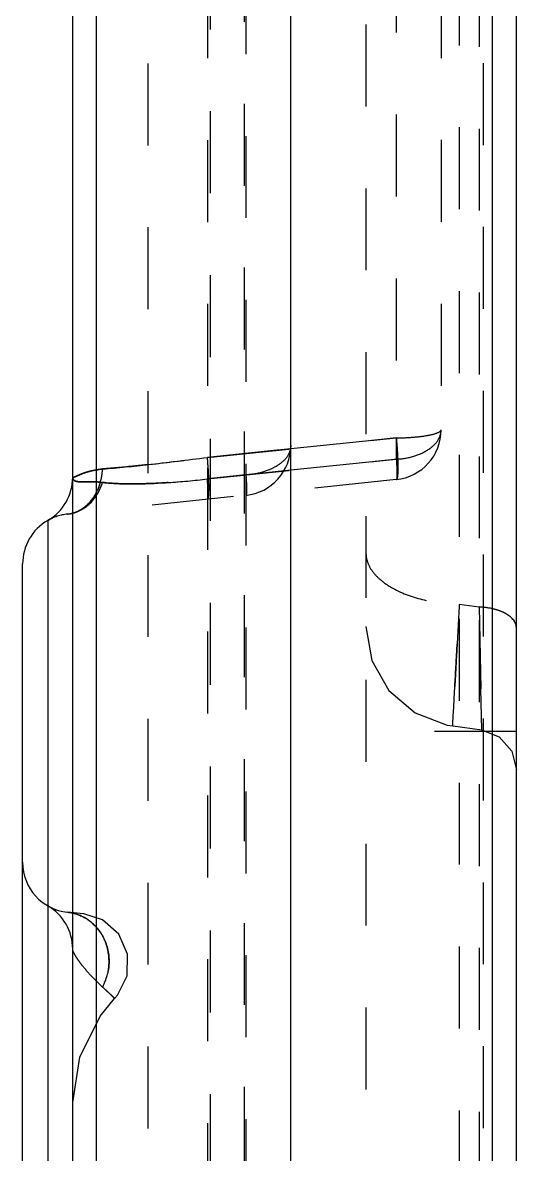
# Model space of a CAD drawing. Header units: millimetres. Extents: x 1727 to 4210, y -6182 to 759.
# Drawn here: x 3011.46 to 3021.31, y -471.51 to -448.94 of the extents above; entities that cross this region are included whole.
import ezdxf

# ---------------------------------------------------------------- set-up
doc = ezdxf.new("R2010")
doc.units = ezdxf.units.MM
doc.header["$LTSCALE"] = 16.335
doc.linetypes.add('HIDDEN', pattern=[0.2, 0.1, -0.1])
doc.layers.get('0').update_dxf_attribs({"linetype": 'CONTINUOUS'})
doc.layers.add('DEFAULT_2', color=8, linetype='HIDDEN')

msp = doc.modelspace()

# ---------------------------------------------------------------- linework, layer by layer
at = {"color": 7, "linetype": 'Continuous'}
for p, q in [((3016.811, -591.714), (3016.811, -415.714)), ((3012.931, -593.711), (3012.935, -415.917)), ((3020.838, -591.503), (3020.838, -415.925)), ((3012.461, -593.626), (3012.461, -416.416)), ((3021.311, -591.003), (3021.311, -416.424)), ((3011.961, -458.873), (3011.961, -560.443)), ((3011.461, -560.688), (3011.461, -459.739))]:
    msp.add_line(p, q, dxfattribs=at)
for centre, start, end in [((3011.461, -458.007), 300, 0), ((3012.461, -459.739), 120, 180)]:
    msp.add_arc(centre, 1, start, end, dxfattribs=at)
at = {"layer": 'DEFAULT_2', "color": 8, "linetype": 'HIDDEN'}
for p, q in [((3015.881, -417.893), (3015.881, -589.534)), ((3018.311, -419.579), (3018.311, -587.849)), ((3013.961, -423.623), (3013.961, -577.455)), ((3020.172, -428.163), (3020.172, -589.844)), ((3020.567, -428.191), (3020.567, -581.852)), ((3015.148, -428.418), (3015.148, -581.625)), ((3015.916, -428.337), (3015.916, -474.381)), ((3020.65, -430.15), (3020.65, -579.893)), ((3015.201, -431.11), (3015.201, -578.932)), ((3019.811, -438.216), (3019.811, -457.061)), ((3018.916, -444.244), (3018.916, -457.651)), ((3015.148, -457.614), (3018.916, -457.227)), ((3018.311, -457.289), (3016.811, -457.443)), ((3018.916, -457.227), (3018.311, -457.289)), ((3016.404, -457.485), (3015.148, -457.614)), ((3016.811, -457.443), (3016.404, -457.485)), ((3015.148, -458.043), (3018.916, -457.651)), ((3016.811, -457.87), (3015.148, -458.043)), ((3018.311, -457.714), (3016.811, -457.87)), ((3018.874, -457.656), (3018.311, -457.714)), ((3018.916, -457.651), (3018.874, -457.656)), ((3018.916, -458.055), (3012.357, -458.745)), ((3015.916, -457.963), (3015.148, -458.043)), ((3015.148, -458.043), (3015.874, -457.967)), ((3015.874, -457.967), (3015.916, -457.963)), ((3020.567, -460.597), (3020.172, -460.548)), ((3020.62, -463.048), (3020.567, -460.596)), ((3020.567, -460.596), (3020.62, -463.048)), ((3020.041, -462.969), (3020.62, -463.048)), ((3021.311, -463.079), (3018.311, -463.079)), ((3012.677, -466.716), (3012.357, -466.683))]:
    msp.add_line(p, q, dxfattribs=at)
for points in [[(3018.311, -460.987), (3018.43, -461.665), (3018.77, -462.262), (3019.291, -462.708), (3019.933, -462.951), (3020.041, -462.969)], [(3020.617, -463.048), (3020.971, -463.186), (3021.221, -463.472), (3021.311, -463.841)], [(3013.296, -468.402), (3013.355, -468.335), (3013.544, -467.949), (3013.553, -467.516), (3013.379, -467.12), (3013.056, -466.835), (3012.683, -466.716)], [(3012.461, -470.479), (3012.601, -469.574), (3013.008, -468.753), (3013.296, -468.403)]]:
    msp.add_lwpolyline(points, dxfattribs=at)
for centre, radius, start, end in [((3018.811, -457.061), 1, 276, 0), ((3015.811, -457.376), 1, 276, 0), ((3007.459, -399.177), 58.94, 276.32028, 277.49595), ((3013.268, -442.133), 16.021, 273.9307, 276.7385), ((3012.461, -459.739), 1, 96, 120), ((3012.461, -465.688), 1, 180, 264), ((3011.461, -467.42), 1, 0, 60.0002), ((3012.265, -467.55), 0.872, 62.2732, 83.9751)]:
    msp.add_arc(centre, radius, start, end, dxfattribs=at)
for points, knots in [([(3018.916, -457.227), (3019.032, -457.225), (3019.246, -457.215), (3019.524, -457.183), (3019.704, -457.141), (3019.79, -457.1), (3019.811, -457.072), (3019.811, -457.061)], [0, 0, 0, 0, 0.375743, 0.6888, 0.900759, 0.962738, 1, 1, 1, 1]), ([(3018.916, -457.651), (3019.034, -457.644), (3019.257, -457.607), (3019.547, -457.481), (3019.754, -457.299), (3019.811, -457.135), (3019.811, -457.061)], [0, 0, 0, 0, 0.305728, 0.579504, 0.807962, 1, 1, 1, 1]), ([(3016.811, -457.376), (3016.811, -457.45), (3016.754, -457.613), (3016.547, -457.794), (3016.257, -457.919), (3016.034, -457.956), (3015.916, -457.963)], [0, 0, 0, 0, 0.191345, 0.419629, 0.693699, 1, 1, 1, 1]), ([(3018.916, -458.055), (3018.923, -458.055), (3018.935, -458.028), (3018.941, -457.985), (3018.947, -457.909), (3018.948, -457.81), (3018.946, -457.688), (3018.937, -457.491), (3018.925, -457.335), (3018.916, -457.227)], [0, 0, 0, 0, 0.025751, 0.082354, 0.171802, 0.2919, 0.439436, 0.610207, 1, 1, 1, 1]), ([(3018.916, -457.227), (3018.925, -457.335), (3018.937, -457.491), (3018.946, -457.688), (3018.948, -457.81), (3018.947, -457.909), (3018.941, -457.985), (3018.935, -458.028), (3018.923, -458.055), (3018.916, -458.055)], [0, 0, 0, 0, 0.389688, 0.560395, 0.707924, 0.828081, 0.917598, 0.974235, 1, 1, 1, 1]), ([(3013.055, -457.844), (3013.363, -457.821), (3014.061, -457.75), (3014.758, -457.665), (3015.148, -457.614)], [0, 0, 0, 0, 0.439829, 1, 1, 1, 1]), ([(3015.148, -458.451), (3015.155, -458.451), (3015.166, -458.424), (3015.173, -458.381), (3015.179, -458.304), (3015.181, -458.202), (3015.178, -458.075), (3015.169, -457.876), (3015.157, -457.72), (3015.148, -457.614)], [0, 0, 0, 0, 0.024916, 0.08081, 0.169946, 0.292161, 0.445386, 0.621174, 1, 1, 1, 1]), ([(3015.148, -458.451), (3015.155, -458.451), (3015.166, -458.424), (3015.173, -458.381), (3015.179, -458.304), (3015.181, -458.202), (3015.178, -458.075), (3015.169, -457.876), (3015.157, -457.72), (3015.148, -457.614)], [0, 0, 0, 0, 0.024917, 0.080813, 0.169951, 0.292166, 0.445391, 0.621178, 1, 1, 1, 1]), ([(3012.357, -458.745), (3012.544, -458.725), (3012.83, -458.543), (3013.008, -458.173), (3013.05, -457.954), (3013.055, -457.844)], [0, 0, 0, 0, 0.461503, 0.72987, 1, 1, 1, 1]), ([(3013.055, -457.844), (3013.009, -457.851), (3012.924, -457.865), (3012.804, -457.889), (3012.702, -457.918), (3012.617, -457.951), (3012.554, -457.981), (3012.503, -458.001), (3012.481, -458.01), (3012.461, -458.011), (3012.461, -458.007)], [0, 0, 0, 0, 0.221896, 0.418946, 0.59103, 0.737612, 0.8547, 0.93711, 0.984223, 1, 1, 1, 1]), ([(3012.461, -458.007), (3012.461, -458.011), (3012.481, -458.01), (3012.504, -458.001), (3012.554, -457.981), (3012.617, -457.951), (3012.702, -457.918), (3012.848, -457.876), (3012.969, -457.857), (3013.055, -457.844)], [0, 0, 0, 0, 0.015866, 0.063002, 0.145508, 0.262608, 0.409143, 0.581188, 1, 1, 1, 1]), ([(3013.947, -457.759), (3013.863, -457.768), (3013.566, -457.8), (3013.268, -457.828), (3013.055, -457.844)], [0, 0, 0, 0, 0.282878, 1, 1, 1, 1]), ([(3018.916, -457.651), (3018.92, -457.707), (3018.925, -457.806), (3018.929, -457.921), (3018.928, -457.989), (3018.926, -458.024), (3018.923, -458.043), (3018.919, -458.055), (3018.916, -458.055)], [0, 0, 0, 0, 0.414695, 0.729016, 0.842831, 0.925852, 0.977564, 1, 1, 1, 1]), ([(3018.916, -457.651), (3018.92, -457.707), (3018.925, -457.806), (3018.929, -457.921), (3018.928, -457.989), (3018.926, -458.024), (3018.923, -458.043), (3018.919, -458.055), (3018.916, -458.055)], [0, 0, 0, 0, 0.414692, 0.728999, 0.842821, 0.925848, 0.977573, 1, 1, 1, 1]), ([(3013.055, -458.113), (3012.965, -458.103), (3012.812, -458.097), (3012.639, -458.104), (3012.54, -458.096), (3012.493, -458.08), (3012.465, -458.047), (3012.461, -458.021), (3012.461, -458.007)], [0, 0, 0, 0, 0.419063, 0.711855, 0.809409, 0.880352, 0.938018, 1, 1, 1, 1]), ([(3012.461, -458.007), (3012.461, -458.021), (3012.465, -458.047), (3012.493, -458.08), (3012.54, -458.096), (3012.639, -458.104), (3012.812, -458.097), (3012.965, -458.103), (3013.055, -458.113)], [0, 0, 0, 0, 0.061975, 0.119669, 0.190599, 0.288123, 0.580948, 1, 1, 1, 1]), ([(3013.055, -458.113), (3013.184, -458.128), (3013.477, -458.145), (3014.177, -458.139), (3014.745, -458.09), (3015.148, -458.043)], [0, 0, 0, 0, 0.186046, 0.42002, 1, 1, 1, 1]), ([(3013.055, -458.113), (3013.184, -458.128), (3013.477, -458.145), (3014.177, -458.139), (3014.745, -458.09), (3015.148, -458.043)], [0, 0, 0, 0, 0.186045, 0.420019, 1, 1, 1, 1]), ([(3015.148, -458.451), (3015.151, -458.451), (3015.155, -458.438), (3015.158, -458.419), (3015.16, -458.383), (3015.161, -458.312), (3015.157, -458.197), (3015.151, -458.098), (3015.148, -458.043)], [0, 0, 0, 0, 0.022666, 0.075433, 0.160148, 0.276535, 0.596144, 1, 1, 1, 1]), ([(3015.916, -457.963), (3015.92, -458.02), (3015.925, -458.119), (3015.929, -458.235), (3015.928, -458.304), (3015.926, -458.339), (3015.923, -458.358), (3015.919, -458.37), (3015.916, -458.371)], [0, 0, 0, 0, 0.414526, 0.728874, 0.842739, 0.925806, 0.977557, 1, 1, 1, 1]), ([(3012.357, -458.745), (3012.513, -458.728), (3012.833, -458.577), (3013.005, -458.277), (3013.055, -458.113)], [0, 0, 0, 0, 0.479499, 1, 1, 1, 1]), ([(3013.943, -458.137), (3013.856, -458.14), (3013.56, -458.146), (3013.263, -458.137), (3013.055, -458.113)], [0, 0, 0, 0, 0.292739, 1, 1, 1, 1]), ([(3013.943, -458.137), (3013.856, -458.14), (3013.56, -458.146), (3013.263, -458.137), (3013.055, -458.113)], [0, 0, 0, 0, 0.292739, 1, 1, 1, 1]), ([(3014.366, -458.116), (3014.33, -458.118), (3014.189, -458.127), (3014.047, -458.134), (3013.943, -458.137)], [0, 0, 0, 0, 0.259439, 1, 1, 1, 1]), ([(3014.366, -458.116), (3014.33, -458.118), (3014.189, -458.127), (3014.047, -458.134), (3013.943, -458.137)], [0, 0, 0, 0, 0.259439, 1, 1, 1, 1]), ([(3012.464, -458.723), (3012.5, -458.713), (3012.645, -458.656), (3012.771, -458.553), (3012.843, -458.459)], [0, 0, 0, 0, 0.236779, 1, 1, 1, 1]), ([(3012.465, -458.725), (3012.541, -458.704), (3012.693, -458.637), (3012.816, -458.526), (3012.869, -458.462)], [0, 0, 0, 0, 0.487181, 1, 1, 1, 1]), ([(3012.465, -458.725), (3012.541, -458.704), (3012.693, -458.637), (3012.816, -458.526), (3012.869, -458.462)], [0, 0, 0, 0, 0.487181, 1, 1, 1, 1]), ([(3018.311, -459.524), (3018.311, -459.585), (3018.335, -459.716), (3018.44, -459.903), (3018.616, -460.08), (3018.952, -460.3), (3019.482, -460.482), (3019.938, -460.539), (3020.172, -460.548)], [0, 0, 0, 0, 0.079563, 0.170221, 0.27739, 0.402226, 0.693584, 1, 1, 1, 1]), ([(3020.041, -462.969), (3020.042, -462.914), (3020.058, -462.698), (3020.08, -462.226), (3020.123, -461.474), (3020.154, -460.882), (3020.172, -460.548)], [0, 0, 0, 0, 0.06808, 0.267576, 0.585379, 1, 1, 1, 1]), ([(3020.172, -460.548), (3020.154, -460.882), (3020.128, -461.356), (3020.096, -461.947), (3020.077, -462.298), (3020.062, -462.574), (3020.052, -462.763), (3020.046, -462.867), (3020.044, -462.927), (3020.042, -462.942), (3020.041, -462.973), (3020.041, -462.969)], [0, 0, 0, 0, 0.414625, 0.587223, 0.732431, 0.847959, 0.931924, 0.961637, 0.982945, 0.995737, 1, 1, 1, 1]), ([(3021.311, -461.005), (3021.311, -460.888), (3021.164, -460.749), (3020.978, -460.671), (3020.801, -460.619), (3020.661, -460.6), (3020.567, -460.596)], [0, 0, 0, 0, 0.391184, 0.532758, 0.686483, 1, 1, 1, 1]), ([(3012.357, -466.683), (3012.5, -466.698), (3012.807, -466.812), (3013.132, -467.206), (3013.223, -467.715), (3013.129, -468.041), (3013.055, -468.175)], [0, 0, 0, 0, 0.224912, 0.488402, 0.760321, 1, 1, 1, 1]), ([(3013.055, -468.175), (3013.113, -468.068), (3013.2, -467.817), (3013.184, -467.477), (3013.093, -467.211), (3012.948, -466.977), (3012.79, -466.84), (3012.674, -466.779)], [0, 0, 0, 0, 0.228355, 0.487423, 0.62146, 0.753588, 1, 1, 1, 1]), ([(3013.055, -468.175), (3012.98, -468.109), (3012.84, -467.969), (3012.682, -467.787), (3012.575, -467.645), (3012.516, -467.555), (3012.478, -467.483), (3012.461, -467.438), (3012.461, -467.42)], [0, 0, 0, 0, 0.308429, 0.611451, 0.74486, 0.857825, 0.944433, 1, 1, 1, 1]), ([(3013.296, -468.402), (3013.3, -468.41), (3013.271, -468.376), (3013.255, -468.363), (3013.209, -468.316), (3013.145, -468.257), (3013.087, -468.203), (3013.055, -468.175)], [0, 0, 0, 0, 0.078094, 0.170514, 0.293662, 0.614989, 1, 1, 1, 1]), ([(3013.055, -468.175), (3013.087, -468.203), (3013.144, -468.256), (3013.218, -468.325), (3013.266, -468.374), (3013.29, -468.395), (3013.296, -468.402)], [0, 0, 0, 0, 0.384615, 0.705179, 0.920938, 1, 1, 1, 1])]:
    msp.add_open_spline(points, degree=3, knots=knots, dxfattribs=at)
for points in [[(3012.869, -458.462), (3012.953, -458.36), (3013.016, -458.239), (3013.055, -458.113)], [(3012.869, -458.462), (3012.953, -458.36), (3013.016, -458.239), (3013.055, -458.113)], [(3012.357, -458.745), (3012.393, -458.741), (3012.429, -458.733), (3012.464, -458.723)], [(3012.357, -458.745), (3012.393, -458.741), (3012.429, -458.734), (3012.465, -458.725)], [(3012.357, -458.745), (3012.393, -458.741), (3012.429, -458.734), (3012.465, -458.725)]]:
    msp.add_open_spline(points, degree=3, dxfattribs=at)

doc.saveas('drawing.dxf')
